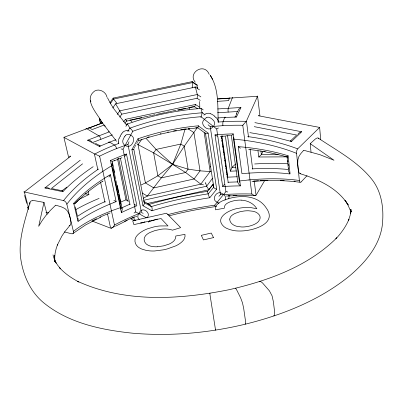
<?xml version="1.0" encoding="UTF-8"?>
<svg xmlns="http://www.w3.org/2000/svg" width="403" height="403" viewBox="0 0 403 403"><rect width="100%" height="100%" fill="white"/><g stroke="black" fill="none" stroke-linecap="round" stroke-linejoin="round"><path stroke-width="0.6" d="M237.72 111.435L238.636 109.213L240.934 107.495L236.44 117.001L224.713 117.469A166.792 84.716 -11 0 0 217.655 117.973M235.297 288.835L235.569 288.205L236.299 289.122L240.223 296.991A51.191 6.977 76 0 1 240.697 298.044L242.49 302.875L243.709 308.512L245.649 322.123L245.649 324.027L245.14 323.841M197.697 127.716L205.515 133.448L205.475 133.197M189.491 109.258L189.647 108.019M192.145 87.894L192.815 82.524L192.191 81.633L113.137 98.115L109.948 102.74M200.946 108.211L203.248 109.933M32.85 200.659L31.424 200.86A8.131 4.579 57.3 0 0 31.021 201.016L30.034 202.105L29.857 204.145M32.845 200.649A37.655 21.107 56.1 0 1 35.328 200.805L43.972 202.392L38.698 226.295L41.831 221.046L45.751 215.696L50.34 210.426L55.614 205.228M129.036 141.755L127.947 144.385L141.503 212.537A147.291 62.082 -12.4 0 0 114.497 225.02L112.835 227.483L111.037 228.289A150.51 64.243 -12.3 0 1 114.79 226.234M113.439 202.704A150.556 61.855 -5.4 0 0 79.603 220.32C76.746 223.252 79.099 218.779 77.608 217.822M29.948 202.392C25.182 220.154 18.493 238.123 20.498 256.827C22.618 274.262 29.943 291.545 43.781 302.87C68.591 323.085 101.249 329.906 132.335 333.17C170.257 336.48 208.643 333.039 245.608 324.108C282.488 314.95 318.844 300.583 348.706 276.619C364.367 263.522 379.127 246.843 382.21 225.952C384.119 209.913 382.165 192.347 371.828 179.31C357.592 161.437 336.908 150.636 318.279 138.098L317.811 137.917A7.808 3.058 -84.6 0 0 317.529 137.912L316.607 138.229A36.255 14.13 -83.9 0 0 315.126 139.216L310.224 143.659L311.051 152.324M184.977 129.328L180.836 144.052L172.575 164.364L161.291 177.884L147.337 196.065L143.201 198.306M198.493 125.801A149.699 85.733 -8 0 0 138.028 138.788L131.907 149.599L142.954 205.711L151.866 210.769A146.516 50.224 -10.6 0 1 209.782 197.737L216.668 189.198L208.139 133.131L198.457 125.922M198.437 125.983L197.813 127.761M259.603 281.828L260.343 281.319L262.056 282.528A50.496 14.07 70.8 0 1 262.776 283.228L269.431 290.875L272.055 295.787L273.345 301.545L274.66 312.164L274.619 315.237L274.201 315.861L273.597 315.75M229.942 98.115A2.962 0.64 86.7 0 0 229.428 98.236L228.551 100.629L217.333 101.355M109.268 131.877L87.597 140.224L99.375 146.42L99.853 145.775L100.332 146.082M257.582 96.166L259.925 115.742M228.582 198.906L228.849 198.15A6.473 5.959 29.9 0 0 229.02 197.284A7.022 6.544 18.5 0 0 229.055 195.989M107.767 176.202L110.402 174.62L108.946 177.058M236.37 170.943L230.385 171.194L232.027 167.366L235.639 163.966M297.746 134.39L299.278 132.703L301.726 131.781L291.495 141.478L271.637 136.375L249.84 132.642M257.557 96.221L246.435 121.051L248.54 137.272M114.482 225.06L99.632 156.188L94.786 153.991M121.409 212.588L110.452 160.5A152.949 66.097 -9.4 0 1 126.471 154.022L136.839 205.767A147.694 73.069 -9.3 0 0 121.409 212.588L122.225 209.706L121.681 207.973M236.229 114.044L237.357 111.676M235.382 116.754L235.579 116.336M235.78 115.918L235.977 115.505M236.173 115.087L236.37 114.669M236.566 114.256L236.763 113.842M288.75 169.99C287.339 171.572 292.417 175.139 287.818 173.663A150.546 64.389 -14.4 0 0 245.054 173.391L241.931 173.643L238.254 146.647L241.498 146.919A152.611 75.945 -4.2 0 1 285.772 155.064L288.12 155.765L290.089 173.915M231.367 135.705L237.825 182.463L238.662 184.075L240.425 185.894L233.241 133.872A152.949 66.097 -9.4 0 0 215.011 134.859L222.688 186.554A147.694 73.069 -9.3 0 1 240.425 185.894M263.094 151.347L261.366 154.596L258.751 156.994L257.97 150.798M126.471 154.022L124.734 156.344M167.633 214.693A145.579 51.418 -10.6 0 1 214.693 205.192L225.917 191.662L216.703 128.985L201.001 116.719A150.435 84.716 -8 0 0 132.783 131.292L123.036 149.191L135.7 211.933L146.395 217.822M133.977 148.425L134.597 147.342M224.965 200.16C226.763 197.903 224.965 195.198 222.849 194.019A9.984 9.012 12.1 0 0 221.449 193.203C216.587 190.418 210.991 199.54 216.784 201.999A10.342 9.047 10.1 0 0 218.663 203.122M127.842 131.302L129.776 127.958L127.469 124.018A164.887 92.04 -8 0 1 193.148 109.153L200.961 108.407L202.054 112.558L204.321 114.251M134.904 146.803L135.217 146.264M135.529 145.72L135.841 145.181M125.837 126.401L127.318 123.857M137.408 142.491L136.778 143.564M264.771 180.383L256.066 195.299L254.207 180.947M137.725 141.952L138.038 141.413M138.355 140.879L138.672 140.34M147.085 217.736C151.528 213.464 143.428 206.689 140.088 211.484A10.085 8.564 -54.9 0 0 139.156 212.855C137.766 214.784 136.919 217.942 139.327 219.499M287.117 156.853L288.12 155.765M191.964 81.99L192.191 81.633L197.394 85.119M290.367 141.03L296.2 135.494M197.062 127.937L184.257 146.203L172.575 164.364L157.86 175.824L145.423 182.932L141.171 184.977M234.758 117.066L235.453 116.694L236.44 117.001M110.301 103.707L113.505 99.067L192.815 82.524L197.515 85.668M112.759 107.984L115.596 103.788L195.369 87.103L197.324 94.544A3.194 0.816 -79.9 0 1 197.057 98.267M117.177 114.563L119.746 110.87L115.621 103.838M119.746 117.117L121.802 114.16L197.067 98.287L200.286 100.412M123.661 121.877L125.444 119.323L195.485 104.493L199.616 107.208M124.985 123.202L126.738 120.693L126.854 120.955M141.921 139.136L138.033 144.622L145.423 182.932L153.805 187.914L194.07 178.977L200.044 170.862L193.919 132.577L188.176 128.9M224.446 184.317L222.688 186.554M124.794 136.365L125.756 135.232M143.604 200.291L206.638 186.216L212.446 178.358M147.155 203.565L208.85 189.753L212.95 184.247M64.354 231.952L71.628 233.765A3.466 2.01 55.8 0 0 73.427 231.423L66.848 204.215L67.457 203.419A154.294 81.406 -14.8 0 1 104.216 170.419L111.913 165.537A3.123 1.939 58.8 0 0 111.011 163.724M121.419 134.018L121.802 133.549A8.7 7.914 -55 0 1 122.96 132.355M204.165 119.661C199.319 123.872 207.278 131.62 211.701 128.063A10.448 9.581 13.5 0 0 212.86 126.965C215.242 124.965 215.217 121.258 212.497 119.505A12.211 11.455 17.2 0 0 210.552 117.993L209.202 117.384A3.33 3.123 17.3 0 0 206.855 117.399M208.15 193.974L213.766 187.148L213.298 184.398M213.293 184.272L207.404 191.465L208.134 193.828A150.354 51.519 -10.6 0 0 151.291 206.588L149.352 204.472L143.639 201.299M55.695 205.157L60.611 206.623A40.471 23.162 55.5 0 1 62.274 207.253L64.551 208.366A10.02 5.833 56.5 0 1 65.165 208.754L67.543 211.101L69.281 214.794A28.825 16.508 56.9 0 1 70.087 217.66L70.223 218.194A31.076 17.762 56.9 0 1 70.696 220.436L70.918 222.99L70.545 224.617L64.777 231.765L61.815 236.193L57.312 245.135L57.654 244.263L56.123 248.757L55.115 253.265L54.657 257.724L54.627 255.512L54.919 261.099M233.191 133.927L231.428 135.796M246.122 121.479L246.243 121.343A155.684 78.938 -11 0 0 223.066 121.716A155.709 78.953 -11 0 0 218.083 122.049M245.845 121.797L243.175 124.819M218.889 196.311L220.476 194.755A147.291 60.777 -7.7 0 1 251.855 194.009L254.238 195.52L255.875 195.531A150.51 62.949 -7.7 0 0 233.095 195.546M243.125 124.875L242.777 125.273A151.664 77.593 -11.1 0 0 222.935 125.66L210.235 126.678L208.069 124.739M210.24 167.018L210.809 166.384M303.701 150.269L301.031 153.331A39.141 15.636 -83.5 0 0 300.164 154.49L299.036 156.304A9.697 3.939 -84.2 0 0 298.754 156.878L297.872 159.86L297.726 163.845A27.792 11.088 -84.4 0 0 297.953 166.746L298.003 167.285A29.953 11.924 -84.4 0 0 298.28 169.497C298.663 170.897 298.578 173.517 300.482 173.733A9.692 3.939 -84.2 0 0 300.814 173.678M78.001 221.464L73.689 203.283L75.2 201.691A152.546 78.474 -13.4 0 1 107.772 176.202M301.076 181.99L307.066 175.673M319.806 127.257L297.671 148.863A158.369 79.341 -2.6 0 0 247.618 136.557M80.278 160.182L44.894 187.944L62.833 191.717C71.941 182.227 82.272 173.975 93.199 166.671M256.938 96.519L257.502 96.03M75.134 203.349C83.587 194.931 92.977 187.496 102.997 181.033L102.694 181.229M74.414 204.039L78.303 200.306M290.462 140.914L290.941 140.879L291.495 141.478M319.388 127.555L319.796 127.222M73.411 231.418L74.071 230.894A151.1 59.825 -4.1 0 1 112.805 210.341L120.729 207.515L111.913 165.537M51.181 188.649L82.61 163.804M70.767 156.178L24.351 191.989L23.762 191.899M61.871 190.871L66.853 187.123M72.983 233.498L85.683 224.879L100.836 217.111M70.001 225.262L69.266 225.64A10.02 5.828 56.5 0 1 69.13 225.685M115.46 226.214L127.187 220.391M78.781 199.54L88.932 194.503L88.247 191.485M287.248 156.969L287.551 158.122M121.57 207.908L130.219 204.064M99.375 146.42L109.591 142.148A166.832 83.28 -6.3 0 1 115.893 139.77M131.247 218.547L135.378 216.754M120.794 202.034L125.968 199.853L128.592 201.253M206.87 117.429L205.742 118.089A10.755 10.095 17.4 0 0 204.18 119.666M112.528 161.265L113.203 160.973M113.883 160.686L114.568 160.399M113.837 161.014L117.857 159.346M135.907 216.532L136.955 216.099M117.318 159.266L118.704 158.711M99.632 156.188L99.606 156.173A151.704 76.263 -6.2 0 1 116.568 148.576L127.947 144.385M119.399 158.434L120.099 158.157M113.434 202.699L116.135 201.651L110.402 174.62M119.893 158.53L121.943 157.724M92.942 142.39L112.351 134.854M68.651 157.497L63.911 137.342L102.705 122.769M88.378 128.446A3.022 1.209 68.5 0 1 89.476 127.887L102.427 122.996M104.181 125.001L92.161 129.565L89.476 127.887M138.954 140.501L145.14 138.456C162.243 133.131 179.889 129.605 197.712 127.867M210.996 171.28L210.175 171.517L200.044 170.862L188.09 169.159L172.575 164.364L153.614 152.853L137.146 144.148M44.894 187.944L47.443 187.707L49.463 188.397M129.791 120.089L131 119.832M131.605 119.706L134.632 119.061M135.242 118.935L141.886 117.525M143.7 117.142L147.926 116.245M148.526 116.119L151.538 115.48M152.143 115.354L155.15 114.714M156.354 114.457L164.767 112.674M165.366 112.548L168.968 111.787M169.567 111.656L172.565 111.021M173.164 110.896L176.156 110.261M177.35 110.009L185.718 108.236M188.7 107.606L189.889 107.349M190.488 107.223L193.465 106.594M126.844 121.076L143.267 117.59M178.151 110.195L194.432 106.75M119.726 110.83L197.314 94.504L200.896 96.916M248.414 179.99L239.332 180.997L233.533 139.07L243.115 140.123A154.404 78.011 -2.5 0 1 295.515 152.918L296.563 153.331L299.374 180.489A3.355 1.36 -83.7 0 0 301.071 181.939M251.94 181.481C267.93 180.151 284.08 180.111 299.993 182.267M157.578 246.752L163.542 245.865L168.807 244.208A13.37 6.267 -10.8 0 0 172.318 242.274C174.363 240.893 175.99 238.576 175.779 236.012L184.952 234.36L185.027 236.566L184.327 238.737A21.576 10.11 -10.8 0 1 181.803 241.926A22.649 10.599 -10.8 0 1 180.569 242.964A21.722 10.176 -10.8 0 1 175.859 245.835L167.406 248.888A33.716 15.601 -10.9 0 1 163.356 249.85L154.641 250.973A22.427 10.498 -10.9 0 1 149.442 250.847L145.876 250.293L141.982 249.125A27.127 12.654 -10.8 0 1 138.022 246.893C135.217 244.762 133.942 240.591 135.781 237.438A22.87 10.629 -11 0 1 137.992 234.571L138.597 234.007A25.208 11.737 -10.9 0 1 140.672 232.37L143.025 230.899A20.976 9.732 -11 0 1 147.528 228.813L153.911 226.919A21.918 10.176 -11 0 1 160.031 225.947L168.001 225.917L161.004 218.486L133.892 224.622L132.713 220.844L166.555 213.202L180.625 227.655L172.444 230.173A16.876 7.859 -10.9 0 0 166.046 228.985A14.448 6.715 -10.8 0 0 161.548 229.191L155.059 230.551L149.971 232.476A13.798 6.408 -10.9 0 0 147.236 234.158A14.614 6.791 -10.9 0 0 145.297 236.052C142.738 239.039 144.647 243.724 148.007 245.155A16.664 7.788 -10.8 0 0 150.949 246.218L153.75 246.686A14.584 6.826 -10.9 0 0 157.578 246.752M217.892 98.886L257.527 96.282M217.64 99.012L229.428 98.236M221.217 136.108L222.794 136.013M220.295 136.4L224.914 136.118M217.691 108.946L240.934 107.495M217.59 112.749L237.72 111.515M226.365 196.054L236.954 195.636M225.937 135.836L230.642 135.625M227.907 182.237L237.871 181.894M235.775 167.2L232.027 167.366L227.534 135.604M87.597 140.224L90.262 140.677L92.106 142.058M237.231 176.751L227.826 177.169L221.892 136.184M278.161 154.49L261.366 154.596L260.907 150.888M258.751 156.994L287.314 156.863M241.493 200.15C247.568 200.503 253.663 203.379 256.837 208.749L250.978 207.621L243.357 207.651A21.833 10.025 -7.8 0 0 238.309 208.381C230.587 209.243 213.696 217.298 223.766 226.471A28.442 13.082 -7.6 0 0 226.436 228.224L229.836 229.634L233.725 230.561A21.294 9.848 -7.8 0 0 238.077 230.984A21.933 10.14 -7.8 0 0 242.752 230.909C253.945 230.325 277.425 223.519 266.428 208.23C257.114 193.581 236.747 194.775 222.622 200.795A18.397 8.201 -8.1 0 0 218.93 202.946A18.337 8.176 -8.1 0 0 216.492 205.374L215.449 207.973L215.54 209.807L224.3 208.23C224.098 205.933 225.71 203.973 227.685 203.011A11.531 5.138 -8.1 0 1 230.576 201.707L232.889 201.016A15.007 6.71 -8 0 1 234.536 200.654A13.511 6.035 -8 0 1 241.498 200.145M248.586 149.407C261.532 150.888 274.383 153.306 286.906 156.923M299.374 180.489L298.371 180.348A151.105 63.211 -16 0 0 248.409 180M258.489 115.772L319.639 127.429L320.733 139.856M254.852 122.623L301.726 131.781M254.217 126.648L296.94 135.101M85.124 193.712L88.932 194.503M62.697 190.871L52.244 188.695M303.822 150.294L319.967 154.702L334.001 160.248L310.224 143.659M45.866 212.225L48.839 212.925M203.47 184.861L200.83 184.146L185.637 172.509L172.575 164.364L156.077 149.417L146.299 138.627M299.933 173.648C318.31 179.27 337.603 187.984 348.101 204.931L344.998 200.205L348.101 204.931M143.196 213.338L142.143 212.855M92.02 221.01L110.634 228.184L107.541 214.048M219.02 203.233L218.678 203.092M217.343 136.269L215.046 134.884M130.859 218.985L134.632 220.587M73.689 203.283L74.515 203.878M95.41 143.347L100.004 145.765M240.465 148.264L238.284 146.672M113.858 200.372L116.135 201.651M135.841 205.238L134.406 204.452M64.001 137.388L94.373 153.82L97.869 169.799M151.412 206.704L144.042 202.558M110.452 160.5L112.215 161.583M142.073 192.977L147.337 196.065L200.83 184.146L210.175 171.517L204.17 132.612M194.05 106.427L197.611 108.765M195.384 87.144L199.465 89.869M100.488 123.686L99.319 118.16L99.637 119.177L100.624 119.908M318.279 138.098L318.813 138.788M251.855 194.009L242.777 125.273M126.744 121.006L125.444 119.323M195.264 82.187C187.199 72.933 204.502 61.876 209.253 74.469M113.394 98.372L113.137 98.115L113.505 99.067L116.855 103.213M205.364 182.786L205.651 183.118M126.597 125.061L114.261 109.399L110.548 103.657L107.455 97.702M130.814 120.492L132.073 122.054M116.558 141.332L101.44 121.625M121.787 114.14L119.751 110.88M102.246 122.804C98.151 114.306 82.58 99.576 94.806 90.942C99.395 88.252 106.175 92.075 106.971 97.128M208.85 189.753L206.663 186.272M62.772 190.957L62.908 191.229M90.937 101.873L90.307 100.609M212.532 79.29L210.18 75.154C219.131 88.987 217.59 106.211 218.219 121.902M56.178 263.275L54.919 260.822L57.468 264.942L60.616 268.872L59.609 267.758C65.029 273.708 71.754 278.282 78.857 281.984L77.482 281.254C124.718 302.945 179.264 299.691 229.095 289.707C268.111 280.74 307.973 266.524 336.863 237.755L335.88 238.828C341.255 233.035 345.981 226.551 348.988 219.202L348.429 220.542L350.021 215.781L350.968 211.076L350.585 213.766L350.902 209.243L350.983 212.049M347.572 204.109L350.741 211.374M55.941 262.756L54.284 259.124L55.115 261.814L54.476 259.673L54.838 261.441M196.82 86.081L197.611 88.186L197.243 86.892M205.585 182.866L206.628 186.191M350.786 211.353L350.449 210.265L350.786 211.892M52.995 254.857L54.909 261.119M24.578 195.329L26.719 203.409M27.782 207.419L28.386 209.701M28.628 208.18L24.351 191.989L63.573 200.578A158.268 82.766 -14.7 0 1 98.564 169.008M133.615 217.212L133.685 217.474M43.972 202.392L47.035 214.426M62.833 191.717L62.682 191.007M75.235 206.87L77.386 215.943M100.554 182.091L104.992 202.371M122.19 208.93L117.258 185.451M99.637 119.177L100.549 123.484M104.77 125.262L105.027 126.492M112.2 162.817L112.84 165.865M113.48 168.917L115.651 179.29M115.908 180.509L118.467 192.71M118.724 193.934L120.895 204.306M112.291 161.663L114.517 172.368M118.568 158.308L127.368 201.142M117.515 158.817L125.968 199.853M120.426 158.223L129.892 204.528M133.771 149.085L144.289 202.83M209.938 293.656L209.857 293.263L210.044 294.931A50.833 0.625 81.1 0 0 210.159 295.782L215.55 330.138L215.534 329.886M218.124 121.112L218.204 121.641A5.823 5.168 3.9 0 1 218.214 122.346M205.394 132.965L213.792 187.284M210.235 126.678L220.476 194.755M118.417 142.516L118.507 143.045A5.894 4.967 -46.9 0 0 118.633 143.518M221.509 136.3L228.214 182.559M221.459 137.564L221.635 138.808M221.816 140.058L222.088 141.927M222.27 143.171L222.451 144.415M222.632 145.659L222.899 147.528M223.081 148.772L223.262 150.017M223.443 151.266L223.715 153.13M223.897 154.379L224.073 155.623M224.254 156.868L224.436 158.112M224.708 159.981L224.889 161.225M225.07 162.474L225.252 163.719M225.519 165.588L225.7 166.832M225.881 168.076L226.063 169.32M226.244 170.565L226.516 172.434M226.693 173.678L226.874 174.927M227.055 176.171L227.327 178.04M225.353 135.932L230.385 171.194M250.077 149.13L252.666 169.094M287.072 156.989L288.346 168.343M350.973 211.595L350.756 209.792L350.902 212.043M228.99 195.722L229.025 195.989M287.823 160.59L287.954 161.825M288.226 164.293L288.362 165.532M288.629 168.001L288.765 169.235M199.661 101.485L199.812 108.271M194.659 87.244A3.073 0.771 -79.8 0 1 195.4 86.998M108.488 131.574A3.204 0.967 12.4 0 1 108.221 131.499M195.465 104.473A3.103 0.791 -80 0 1 194.095 106.684M147.422 137.322A153.044 87.698 -8 0 1 149.221 136.788M160.152 133.846A153.044 87.698 -8 0 1 161.074 133.625M167.547 132.149A153.044 87.698 -8 0 1 168.479 131.952M173.612 130.92A153.044 87.698 -8 0 1 176.423 130.401M180.655 129.68A153.044 87.698 -8 0 1 186.312 128.819M188.206 128.562A153.044 87.698 -8 0 1 189.627 128.376M195.782 127.66A153.044 87.698 -8 0 1 196.735 127.565M148.556 204.402A3.118 1.526 -88 0 1 149.236 204.346M149.231 204.386A160.918 55.236 -10.6 0 1 207.404 191.354M207.701 191.244A3.093 0.741 60.8 0 1 207.787 191.289M213.212 184.252A3.073 1.335 15.7 0 1 213.338 184.005M126.975 124.059A3.254 0.428 49.9 0 1 126.92 123.797M127.247 123.867A3.254 0.428 49.9 0 1 127.408 123.983M151.437 206.618A3.108 1.456 -85.5 0 1 151.911 210.819M209.782 197.656A3.083 0.761 61 0 1 208.124 193.939M133.776 149.442A3.295 0.71 10.2 0 1 131.882 149.584M144.345 202.795A3.184 1.642 -35.4 0 1 142.929 205.686M216.668 189.168A3.148 1.385 15.8 0 1 213.731 187.274M202.13 112.573A3.284 0.297 -74.6 0 1 200.88 117.464M129.957 128.159A154.505 86.161 -8 0 1 202.059 112.8M218.446 127.953A3.214 0.841 -31.1 0 1 216.723 128.945M129.877 128.043A3.32 0.463 49.6 0 1 132.824 131.323M122.986 149.165A3.264 0.625 9.3 0 1 121.081 148.964M135.65 211.907A3.138 1.703 -35.5 0 1 134.043 213.011M149.654 220.512A3.138 1.295 -84.5 0 1 148.279 221.967M148.294 221.897A148.974 53.695 -10.6 0 1 157.482 219.061M168.968 215.877A148.974 53.695 -10.6 0 1 215.922 206.538M216.199 206.658A3.108 0.851 61.7 0 1 214.688 205.198M227.821 191.939A3.098 1.441 16.3 0 1 225.937 191.626M137.932 138.723A3.259 0.368 50.4 0 1 138.964 140.315M208.139 133.111A3.254 0.937 -31.8 0 1 205.671 133.791M252.172 168.872A154.389 65.719 -14.2 0 1 288.553 169.517M296.553 153.336A3.415 1.4 -84.5 0 1 297.676 148.914M254.641 163.976A169.492 72.389 -14.2 0 1 287.45 163.774M258.525 115.465A2.977 1.345 -85.7 0 1 259.038 115.857M239.896 182.413A2.987 1.39 -83.7 0 1 239.317 181.012M233.574 139.04A3.068 1.4 -85.8 0 1 233.659 137.015M253.422 181.118A154.409 65.427 -15.8 0 1 258.489 180.756M260.167 180.655A154.409 65.427 -15.8 0 1 267.919 180.337M280.322 180.337A154.409 65.427 -15.8 0 1 284.206 180.473M294.009 181.164A154.409 65.427 -15.8 0 1 295.208 181.279M264.091 151.281A155.921 77.975 -4.3 0 1 265.229 151.483M141.11 223A8.337 7.032 -44 0 1 140.521 222.935M144.959 221.705A6.352 5.42 -47 0 1 141.131 222.889M133.615 217.504A7.103 6.226 -62.4 0 0 134.103 218.713A6.549 5.571 -69.5 0 0 134.607 219.423L135.277 220.184A14.191 11.838 -76.1 0 0 135.695 220.562M120.144 136.154A14.498 13.329 -55.7 0 1 121.469 134.058M119.414 138.158A12.881 9.914 -58.9 0 1 120.311 136.234M122.819 132.159A6.644 5.949 -54 0 1 127.076 130.612M127.056 130.789A7.889 6.765 -52.2 0 1 128.219 130.849L128.985 130.995A13.949 12.171 -61.5 0 1 129.222 131.051M118.326 142.551A7.41 6.095 -52.3 0 1 118.27 141.196M118.361 141.181A6.836 5.37 -57.5 0 1 118.487 140.229L118.809 139.09A14.76 10.992 -59.6 0 1 119.197 138.098M124.769 136.345A12.332 10.886 -62.1 0 0 123.565 138.556C121.892 141.126 122.764 144.672 125.726 145.73A10.559 9.093 -56.9 0 0 127.096 146.299C132.38 147.538 136.592 137.625 130.95 135.332A10.891 9.612 -62.3 0 0 129.046 134.481L127.827 134.33A3.365 2.972 -62.2 0 0 125.751 135.222M214.381 115.978A14.347 13.717 2.3 0 0 212.381 114.618L211.877 114.311A8.604 8.166 3.8 0 0 210.351 113.711M214.275 116.094A12.745 10.816 22.1 0 1 215.812 117.48M205.772 113.807A6.569 6.161 5.3 0 1 210.411 113.52M205.857 113.978A7.798 7.083 8.3 0 0 204.739 114.528L204.039 114.976A13.778 12.82 17.7 0 0 203.827 115.132M217.796 119.852A7.319 6.448 11.5 0 1 218.169 121.112M217.746 119.867A6.75 5.808 19.7 0 0 217.323 119.041L216.643 118.129A14.609 12.115 24 0 0 215.943 117.384M232.808 97.864A2.962 0.63 86.7 0 0 232.304 97.939L228.284 108.286A3.028 0.66 86.8 0 0 228.163 112.099M228.35 195.747A150.51 62.949 -7.7 0 1 230.128 195.662M222.935 125.66A3.113 0.7 87 0 1 223.066 121.716L224.713 117.469A3.083 0.685 86.9 0 1 225.337 117.469M85.824 129.161A3.028 1.199 68.5 0 1 86.836 128.764L98.911 135.866A3.083 1.254 68.3 0 1 100.901 139.302M101.778 123.111A2.997 1.108 69.9 0 1 102.569 122.693M124.592 221.318A150.51 64.243 -12.3 0 1 134.355 216.925M94.786 153.991A155.724 77.598 -6.3 0 1 118.935 143.347M116.568 148.576A3.159 1.32 67.9 0 0 114.512 145.045L109.591 142.148A3.133 1.3 68 0 0 108.472 142.526M77.371 216.471A154.384 63.165 -5.5 0 1 105.314 201.52M63.583 200.629A3.526 2.07 57 0 1 66.863 204.22M76.122 209.449A169.492 69.583 -5.5 0 1 99.108 198.392M28.447 208.129A3.209 1.274 -14.2 0 1 28.759 206.301M69.704 156.984A3.058 1.869 58.9 0 1 70.278 155.976M120.754 207.52A3.038 1.904 55.7 0 1 120.578 209.102M91.899 221.005A154.42 62.057 -4.3 0 1 96.604 218.693M99.848 217.197A154.42 62.057 -4.3 0 1 110.044 212.945M229.715 219.071C229.629 222.244 232.38 224.738 235.161 225.771A14.961 6.906 -7.7 0 0 237.579 226.481L241.644 226.975A12.82 5.934 -7.7 0 0 245.21 226.839L248.177 226.38A14.876 6.871 -7.7 0 0 256.091 223.443A14.473 6.685 -7.7 0 0 258.671 221.242L259.794 219.313A21.314 9.823 -8 0 0 259.351 214.995L257.789 213.318L256.071 212.275A14.624 6.72 -7.8 0 0 252.686 211.222L248.616 210.779A14.186 6.513 -7.8 0 0 244.354 210.971L241.402 211.449A18.578 8.569 -7.7 0 0 239.13 211.993L235.211 213.373A13.118 6.02 -7.8 0 0 232.677 214.809L232.249 215.126A14.473 6.644 -7.8 0 0 231.136 216.144A14.08 6.463 -7.8 0 0 230.33 217.207L229.715 219.071M156.077 149.417L153.614 152.853L157.86 175.824L161.291 177.884L185.637 172.509L188.09 169.159L184.257 146.203L180.836 144.052L156.077 149.417M213.494 237.604L203.444 239.921L201.314 235.342L211.253 233.055L213.494 237.604"/></g></svg>
